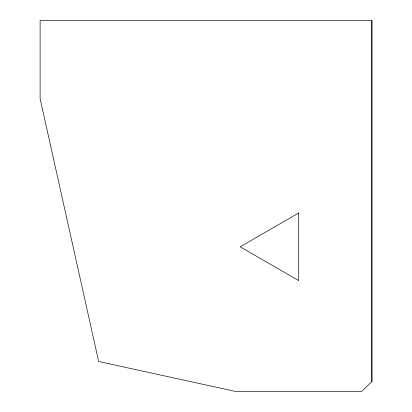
<?xml version="1.0" encoding="UTF-8"?>
<svg xmlns="http://www.w3.org/2000/svg" width="412" height="412" viewBox="0 0 412 412"><rect width="100%" height="100%" fill="white"/><g stroke="black" fill="none" stroke-linecap="round" stroke-linejoin="round"><path stroke-width="0.62" d="M371.887 381.641L371.887 20.6L40.113 20.6L40.113 98.664L98.664 361.499L235.273 391.4L361.654 391.4L371.887 381.641L371.887 20.6M298.705 213.004L240.16 246.803L298.705 280.608L298.705 213.004"/></g></svg>
